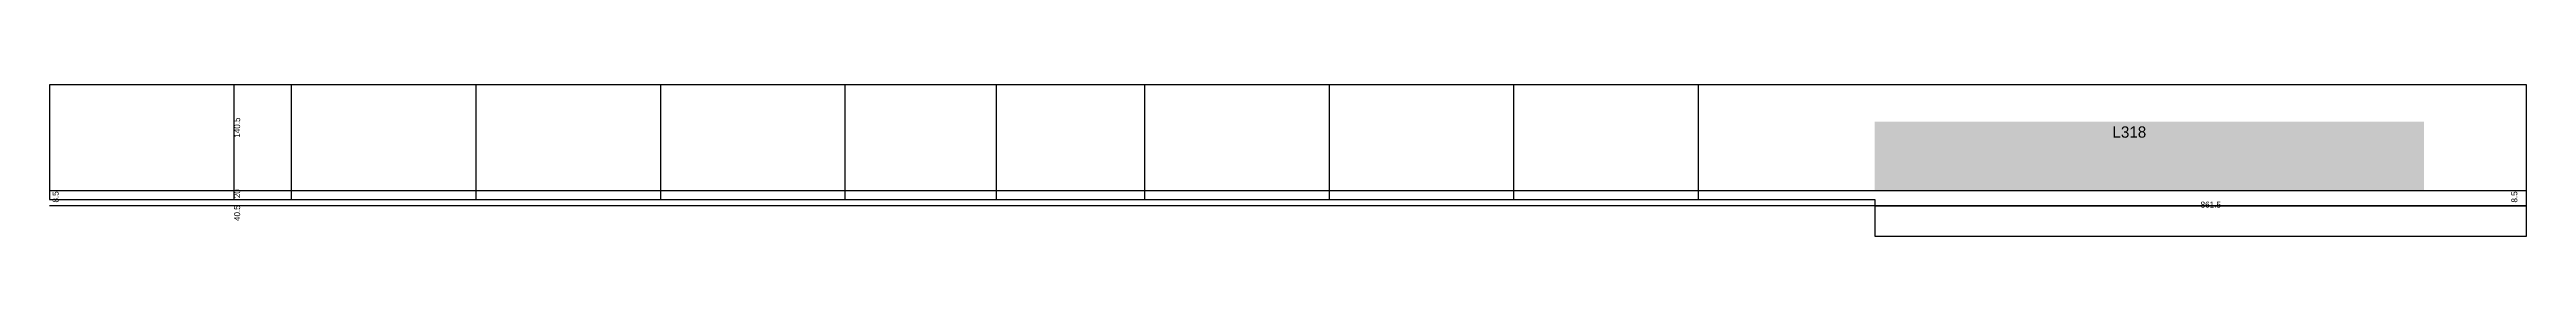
# Model space of a CAD drawing. Extents: x 2939 to 6214, y 2110 to 2311.
import ezdxf

# ---------------------------------------------------------------- set-up
doc = ezdxf.new("R2010")
doc.units = 0
for name, color, linetype in [('3', 3, 'Continuous'), ('4', 4, 'Continuous'), ('Hachura', 251, 'Continuous'), ('Painéis', 200, 'Continuous')]:
    doc.layers.add(name, color=color, linetype=linetype)

msp = doc.modelspace()

# ---------------------------------------------------------------- hatches: boundary and pattern name
at = {"layer": 'Hachura'}
h = msp.add_hatch(color=7, dxfattribs=at)
h.dxf.hatch_style = 1
h.paths.add_polyline_path([(5352.07, 2170.44), (6078.07, 2170.44), (6078.07, 2261.94), (5352.07, 2261.94)])

# ---------------------------------------------------------------- linework, layer by layer
at = {"layer": '3'}
for p, q in [((6213.69, 2310.94), (2939.07, 2310.94)), ((2939.07, 2310.94), (2939.07, 2158.94)), ((3183.07, 2158.94), (3183.07, 2310.94)), ((3259.07, 2158.94), (3259.07, 2310.94)), ((3503.07, 2158.94), (3503.07, 2310.94)), ((3747.07, 2158.94), (3747.07, 2310.94)), ((3991.07, 2158.94), (3991.07, 2310.94)), ((4191.07, 2158.94), (4191.07, 2310.94)), ((4387.07, 2158.94), (4387.07, 2310.94)), ((4631.07, 2158.94), (4631.07, 2310.94)), ((4875.07, 2158.94), (4875.07, 2310.94)), ((5119.07, 2158.94), (5119.07, 2310.94)), ((6213.69, 2109.94), (6213.69, 2310.94)), ((2939.07, 2158.94), (5352.19, 2158.94)), ((5352.19, 2158.94), (5352.19, 2109.94)), ((5352.19, 2150.44), (6213.69, 2150.44)), ((5352.19, 2109.94), (6213.69, 2109.94))]:
    msp.add_line(p, q, dxfattribs=at)
at = {"layer": '3', "lineweight": 25}
msp.add_lwpolyline([(2939.07, 2158.94), (5352.19, 2158.94), (5352.19, 2109.94), (6213.69, 2109.94), (6213.69, 2310.94), (2939.07, 2310.94)], close=True, dxfattribs=at)
at = {"layer": '3'}
for points in [[(2939.07, 2170.44), (6213.69, 2170.44)], [(6213.69, 2150.44), (2939.07, 2150.44)]]:
    msp.add_lwpolyline(points, dxfattribs=at)
at = {"layer": 'Painéis', "lineweight": 18}
for p, q in [((3183.07, 2158.94), (3183.07, 2310.94)), ((3259.07, 2158.94), (3259.07, 2310.94)), ((3503.07, 2158.94), (3503.07, 2310.94)), ((3747.07, 2158.94), (3747.07, 2310.94)), ((3991.07, 2158.94), (3991.07, 2310.94)), ((4191.07, 2158.94), (4191.07, 2310.94)), ((4387.07, 2158.94), (4387.07, 2310.94)), ((4631.07, 2158.94), (4631.07, 2310.94)), ((4875.07, 2158.94), (4875.07, 2310.94)), ((5119.07, 2158.94), (5119.07, 2310.94)), ((2939.07, 2170.44), (6213.69, 2170.44)), ((5352.19, 2150.44), (6213.69, 2150.44))]:
    msp.add_line(p, q, dxfattribs=at)

# ---------------------------------------------------------------- texts
at = {"layer": '4'}
msp.add_text('L318', height=15, dxfattribs=at).set_placement((5666.38, 2240.69))
at = {"layer": 'Painéis'}
for s, p in [('140.5', (3191.07, 2240.69)), ('8.5', (2951.07, 2154.67)), ('20', (3191.07, 2160.44)), ('8.5', (6201.69, 2154.67)), ('40.5', (3191.07, 2130.19))]:
    msp.add_text(s, height=8, rotation=90, dxfattribs=at).set_placement(p)
msp.add_text('861.5', height=8, dxfattribs=at).set_placement((5782.94, 2147.94))

doc.saveas('drawing.dxf')
